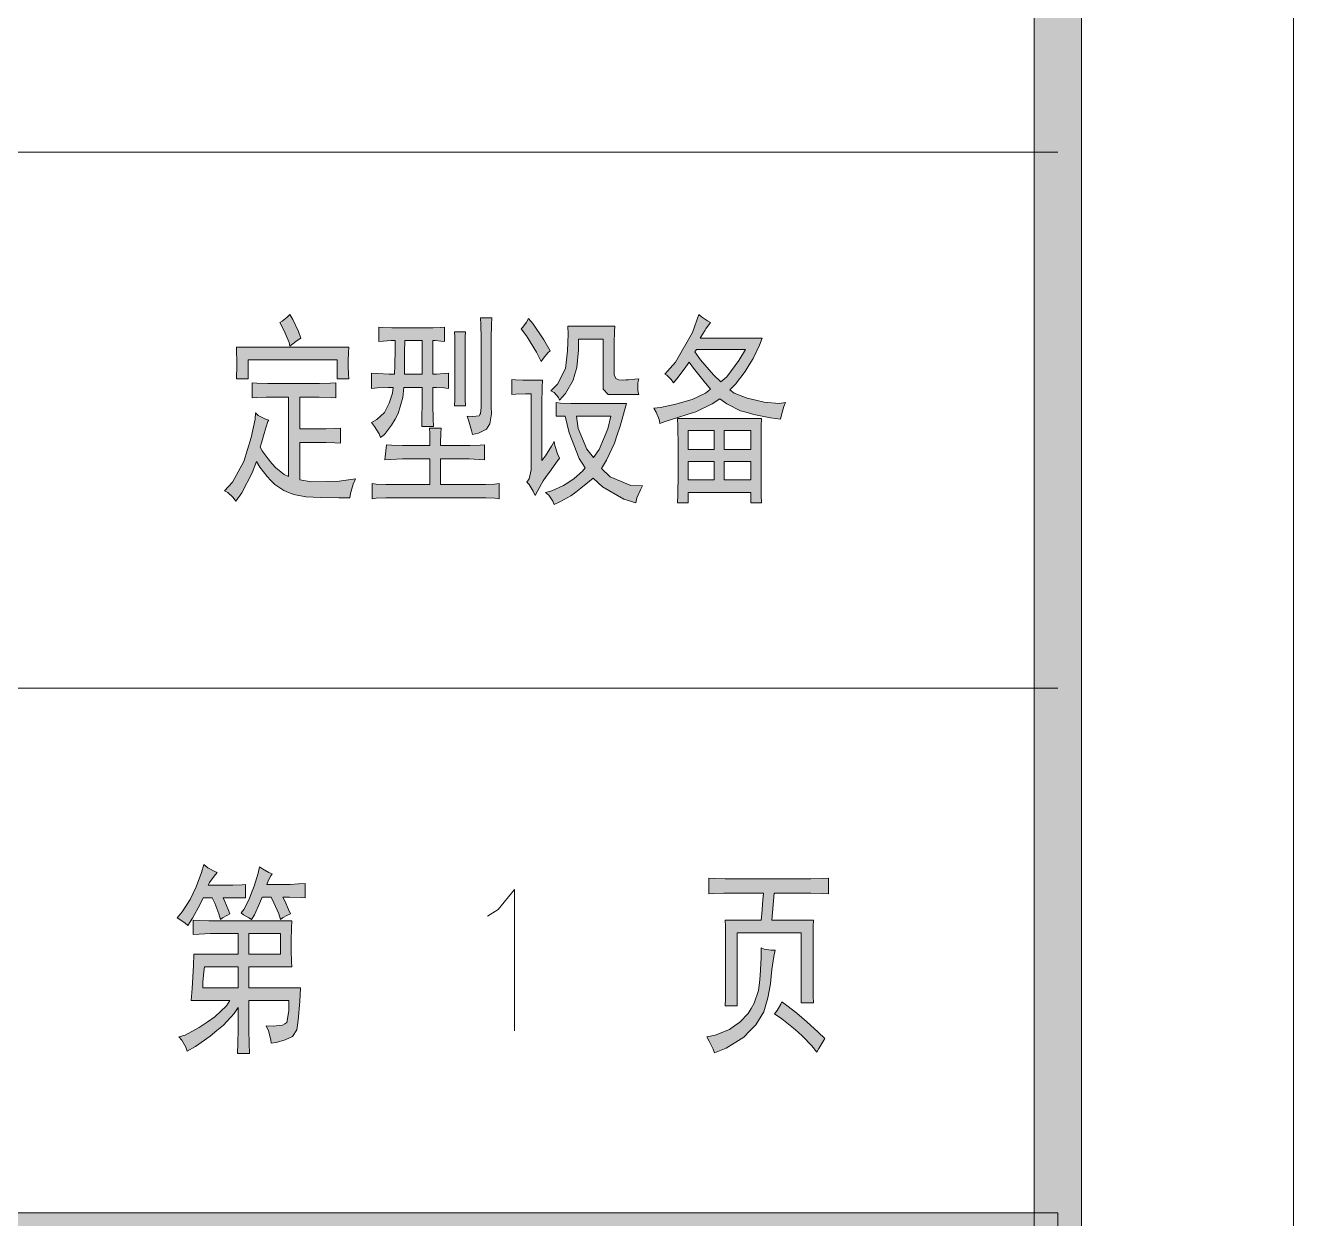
# Model space of a CAD drawing. Header units: millimetres. Extents: x 0 to 207, y 0 to 293.
# Drawn here: x 180.42 to 206.92, y 242.76 to 267.7 of the extents above; entities that cross this region are included whole.
import ezdxf

# ---------------------------------------------------------------- set-up
doc = ezdxf.new("R2010")
doc.units = ezdxf.units.MM

msp = doc.modelspace()

# ---------------------------------------------------------------- hatches: boundary and pattern name
h = msp.add_hatch(color=0)
h.dxf.hatch_style = 2
h.paths.add_polyline_path([(202.483861, 4.434417), (201.499611, 5.418667), (201.499611, 287.224611), (202.483861, 288.208861)])
h = msp.add_hatch(color=0)
h.dxf.hatch_style = 2
h.paths.add_polyline_path([(185.7375, 261.493), (185.786889, 261.517694), (185.892722, 261.602361), (185.945639, 261.658806), (186.009139, 261.552972), (186.125556, 261.3025), (186.178472, 261.161389), (186.097333, 261.112), (185.980917, 261.027333), (185.945639, 260.995583), (185.935056, 261.069667), (185.829222, 261.320139)])
h = msp.add_hatch(color=0)
h.dxf.hatch_style = 2
h.paths.add_polyline_path([(190.164861, 261.591778), (190.157806, 261.450667), (190.154278, 261.161389), (190.154278, 261.013222), (190.154278, 259.732639), (190.157806, 259.584472), (190.126056, 259.376333), (190.08725, 259.319889), (190.051972, 259.259917), (189.886167, 259.178778), (189.759167, 259.150556), (189.741528, 259.235222), (189.688611, 259.425722), (189.653333, 259.535083), (189.76975, 259.5245), (189.900278, 259.542139), (189.914389, 259.566833), (189.9285, 259.591528), (189.942611, 259.715), (189.942611, 259.817306), (189.942611, 261.013222), (189.942611, 261.161389), (189.939083, 261.450667), (189.932028, 261.591778)])
h = msp.add_hatch(color=0)
h.dxf.hatch_style = 2
h.paths.add_polyline_path([(190.930389, 261.577667), (191.025639, 261.468306), (191.251417, 261.129639), (191.385472, 260.896806), (191.339611, 260.854472), (191.244361, 260.745111), (191.1985, 260.678083), (191.099722, 260.872111), (190.891583, 261.210778), (190.782222, 261.358944), (190.813972, 261.394222), (190.891583, 261.500056)])
h = msp.add_hatch(color=0)
h.paths.add_polyline_path([(193.675, 259.383389), (193.664417, 259.461), (193.597389, 259.616222), (193.548, 259.700889), (193.692639, 259.715), (194.010139, 259.782028), (194.179472, 259.831417), (194.352333, 259.884333), (194.6275, 260.014861), (194.733333, 260.099528), (194.599278, 260.25475), (194.377028, 260.536972), (194.292361, 260.663972), (194.221806, 260.565194), (194.059528, 260.346472), (193.964278, 260.230056), (193.911361, 260.297083), (193.819639, 260.388806), (193.780833, 260.4135), (194.006611, 260.663972), (194.359389, 261.284861), (194.489917, 261.658806), (194.546361, 261.609417), (194.669833, 261.528278), (194.733333, 261.493), (194.638083, 261.358944), (194.620444, 261.33425), (194.564, 261.235472), (194.521667, 261.161389), (195.812833, 261.161389), (195.759917, 261.020278), (195.625861, 260.741583), (195.541194, 260.604), (195.456528, 260.466417), (195.255444, 260.205361), (195.139028, 260.081889), (195.23075, 260.014861), (195.502389, 259.909028), (195.678778, 259.866694), (195.855167, 259.824361), (196.169139, 259.799667), (196.299667, 259.817306), (196.267917, 259.732639), (196.215, 259.559778), (196.197361, 259.468056), (195.989222, 259.499806), (195.639972, 259.570361), (195.498861, 259.609167), (195.361278, 259.644444), (195.075528, 259.792611), (194.930889, 259.898444), (194.768611, 259.792611), (194.426417, 259.626806), (194.250028, 259.566833), (194.073639, 259.510389), (193.784361, 259.418667)])
h.paths.add_polyline_path([(194.40525, 260.879167), (194.528722, 260.713361), (194.800361, 260.395861), (194.952056, 260.247694), (195.075528, 260.357056), (195.329528, 260.695722), (195.463583, 260.928556), (194.440528, 260.928556)])
h = msp.add_hatch(color=0)
h.paths.add_polyline_path([(188.700833, 259.319889), (188.704361, 259.499806), (188.711417, 259.806722), (188.711417, 259.933722), (188.711417, 260.131278), (188.326889, 260.131278), (188.305722, 259.923139), (188.210472, 259.591528), (188.143444, 259.468056), (188.072889, 259.344583), (187.921194, 259.150556), (187.840056, 259.087056), (187.811833, 259.161139), (187.716583, 259.319889), (187.653083, 259.401028), (187.765972, 259.461), (187.924722, 259.612694), (187.974111, 259.707944), (188.0235, 259.803194), (188.090528, 260.014861), (188.108167, 260.131278), (188.002333, 260.131278), (187.776556, 260.124222), (187.653083, 260.113639), (187.653083, 260.431139), (187.780083, 260.424083), (188.019972, 260.4135), (188.129333, 260.4135), (188.136389, 260.589889), (188.143444, 260.935611), (188.143444, 261.112), (188.062306, 261.112), (187.892972, 261.101417), (187.804778, 261.094361), (187.804778, 261.394222), (187.885917, 261.387167), (188.076417, 261.376583), (188.189306, 261.376583), (188.873694, 261.376583), (188.937194, 261.376583), (189.088889, 261.387167), (189.177083, 261.394222), (189.177083, 261.094361), (189.099472, 261.101417), (188.979528, 261.112), (188.933667, 261.112), (188.933667, 260.4135), (189.00775, 260.4135), (189.170028, 260.424083), (189.258222, 260.431139), (189.258222, 260.113639), (189.170028, 260.124222), (189.00775, 260.131278), (188.933667, 260.131278), (188.933667, 259.916083), (188.933667, 259.767917), (188.937194, 259.468056), (188.94425, 259.319889)])
h.paths.add_polyline_path([(188.711417, 260.4135), (188.711417, 261.112), (188.351583, 261.112), (188.344528, 260.872111), (188.341, 260.522861), (188.341, 260.4135)])
h = msp.add_hatch(color=0)
h.dxf.hatch_style = 2
h.paths.add_polyline_path([(189.618056, 261.295444), (189.611, 261.193139), (189.607472, 260.935611), (189.607472, 260.780389), (189.607472, 260.265333), (189.607472, 260.141861), (189.611, 259.884333), (189.618056, 259.750278), (189.385222, 259.750278), (189.392278, 259.884333), (189.395806, 260.141861), (189.395806, 260.265333), (189.395806, 260.780389), (189.395806, 260.935611), (189.392278, 261.193139), (189.385222, 261.295444)])
h = msp.add_hatch(color=0)
h.dxf.hatch_style = 2
h.paths.add_polyline_path([(192.697806, 259.983111), (192.599028, 259.983111), (192.493194, 260.099528), (192.489667, 260.215944), (192.489667, 261.14375), (191.978139, 261.14375), (191.978139, 260.910917), (191.939333, 260.547556), (191.900528, 260.4135), (191.86525, 260.282972), (191.702972, 260.007806), (191.583028, 259.866694), (191.558333, 259.923139), (191.466611, 260.025444), (191.396056, 260.06425), (191.540694, 260.205361), (191.7065, 260.529917), (191.727667, 260.713361), (191.748833, 260.896806), (191.762944, 261.246056), (191.755889, 261.411861), (192.733083, 261.411861), (192.726028, 261.309556), (192.7225, 261.062611), (192.7225, 260.910917), (192.7225, 260.462889), (192.7225, 260.395861), (192.75425, 260.31825), (192.786, 260.307667), (192.81775, 260.293556), (192.905944, 260.2865), (192.965917, 260.290028), (193.022361, 260.293556), (193.156417, 260.307667), (193.234028, 260.314722), (193.219917, 260.230056), (193.219917, 260.06425), (193.234028, 259.983111)])
h = msp.add_hatch(color=0)
h.dxf.hatch_style = 2
h.paths.add_polyline_path([(187.176833, 260.977944), (187.169778, 260.861528), (187.16625, 260.688667), (187.16625, 260.628694), (187.16625, 260.57225), (187.169778, 260.4135), (187.176833, 260.314722), (186.933417, 260.314722), (186.933417, 260.713361), (185.074278, 260.713361), (185.074278, 260.314722), (184.830861, 260.314722), (184.834389, 260.38175), (184.841444, 260.529917), (184.841444, 260.614583), (184.841444, 260.695722), (184.834389, 260.879167), (184.830861, 260.977944)])
h = msp.add_hatch(color=0)
h.dxf.hatch_style = 2
h.paths.add_polyline_path([(186.457167, 260.215944), (186.566528, 260.215944), (186.792306, 260.223), (186.908722, 260.230056), (186.908722, 259.916083), (186.806417, 259.923139), (186.555944, 259.933722), (186.411306, 259.933722), (186.153778, 259.933722), (186.153778, 259.266972), (186.644139, 259.266972), (186.707639, 259.266972), (186.887556, 259.277556), (187.003972, 259.284611), (187.003972, 258.970639), (186.887556, 258.977694), (186.700583, 258.98475), (186.630028, 258.98475), (186.153778, 258.98475), (186.153778, 258.205111), (186.397194, 258.162778), (186.979278, 258.173361), (187.317944, 258.22275), (187.272083, 258.113389), (187.212111, 257.915833), (187.201528, 257.824111), (186.968694, 257.824111), (186.584167, 257.831167), (186.432472, 257.84175), (186.280778, 257.848806), (186.026778, 257.898194), (185.920944, 257.940528), (185.818639, 257.982861), (185.631667, 258.106333), (185.550528, 258.187472), (185.469389, 258.272139), (185.317694, 258.469694), (185.247139, 258.586111), (185.155417, 258.346222), (184.940222, 257.933472), (184.81675, 257.757083), (184.763833, 257.831167), (184.650944, 257.940528), (184.583917, 257.972278), (184.749722, 258.155722), (184.986083, 258.586111), (185.063694, 258.836583), (185.137778, 259.087056), (185.218917, 259.468056), (185.225972, 259.602111), (185.282417, 259.549194), (185.423528, 259.475111), (185.504667, 259.450417), (185.487028, 259.418667), (185.448222, 259.312833), (185.427056, 259.242278), (185.409417, 259.171722), (185.360028, 258.995333), (185.328278, 258.885972), (185.370611, 258.811889), (185.490556, 258.642556), (185.571694, 258.547306), (185.656361, 258.452056), (185.829222, 258.314472), (185.920944, 258.272139), (185.920944, 259.933722), (185.550528, 259.933722), (185.45175, 259.933722), (185.254194, 259.923139), (185.155417, 259.916083), (185.155417, 260.230056), (185.254194, 260.223), (185.487028, 260.215944), (185.621083, 260.215944)])
h = msp.add_hatch(color=0)
h.dxf.hatch_style = 2
h.paths.add_polyline_path([(191.223194, 260.282972), (191.216139, 260.131278), (191.209083, 259.799667), (191.209083, 259.616222), (191.209083, 258.60375), (191.286694, 258.702528), (191.413694, 258.903611), (191.466611, 259.002389), (191.48425, 258.92125), (191.540694, 258.744861), (191.583028, 258.653139), (191.505417, 258.554361), (191.367833, 258.363861), (191.304333, 258.272139), (191.240833, 258.180417), (191.124417, 257.982861), (191.0715, 257.8735), (191.029167, 257.965222), (190.9445, 258.106333), (190.895111, 258.155722), (190.9445, 258.22275), (190.990361, 258.41325), (190.990361, 258.536722), (190.990361, 259.997222), (190.866889, 259.997222), (190.665806, 259.990167), (190.581139, 259.983111), (190.581139, 260.297083), (190.65875, 260.290028), (190.813972, 260.282972), (190.895111, 260.282972)])
h = msp.add_hatch(color=0)
h.paths.add_polyline_path([(191.512472, 259.817306), (191.604194, 259.806722), (191.815861, 259.799667), (191.932278, 259.799667), (192.9765, 259.799667), (192.941222, 259.6515), (192.845972, 259.323417), (192.786, 259.1435), (192.726028, 258.967111), (192.560222, 258.610806), (192.454389, 258.437944), (192.641361, 258.265083), (193.07175, 258.081639), (193.315167, 258.074583), (193.269306, 257.996972), (193.19875, 257.824111), (193.174056, 257.725333), (192.923583, 257.799417), (192.479083, 258.056944), (192.281528, 258.240389), (192.203917, 258.173361), (192.024, 258.028722), (191.918167, 257.947583), (191.815861, 257.869972), (191.586556, 257.739444), (191.466611, 257.690056), (191.441917, 257.757083), (191.35725, 257.880556), (191.290222, 257.940528), (191.42075, 257.972278), (191.660639, 258.081639), (191.773528, 258.155722), (191.886417, 258.229806), (192.059278, 258.3815), (192.115722, 258.455583), (191.988722, 258.646083), (191.780583, 259.185833), (191.699444, 259.535083), (191.512472, 259.535083)])
h.paths.add_polyline_path([(192.292111, 258.670778), (192.408528, 258.836583), (192.588444, 259.266972), (192.651944, 259.535083), (191.932278, 259.535083), (191.971083, 259.277556), (192.151, 258.843639)])
h = msp.add_hatch(color=0)
h.paths.add_polyline_path([(195.80225, 259.485694), (195.795194, 259.334), (195.791667, 258.896556), (195.791667, 258.60375), (195.791667, 258.321528), (195.795194, 257.880556), (195.80225, 257.725333), (195.58, 257.725333), (195.58, 257.940528), (194.267667, 257.940528), (194.267667, 257.725333), (194.045417, 257.725333), (194.052472, 257.880556), (194.059528, 258.321528), (194.059528, 258.60375), (194.059528, 258.896556), (194.052472, 259.334), (194.045417, 259.485694)])
h.paths.add_polyline_path([(195.58, 258.836583), (195.58, 259.235222), (195.022611, 259.235222), (195.022611, 258.836583)])
h.paths.add_polyline_path([(194.814472, 258.836583), (194.814472, 259.235222), (194.267667, 259.235222), (194.267667, 258.836583)])
h.paths.add_polyline_path([(195.58, 258.205111), (195.58, 258.586111), (195.022611, 258.586111), (195.022611, 258.205111)])
h.paths.add_polyline_path([(194.814472, 258.205111), (194.814472, 258.586111), (194.267667, 258.586111), (194.267667, 258.205111)])
h = msp.add_hatch(color=0)
h.dxf.hatch_style = 2
h.paths.add_polyline_path([(188.873694, 258.92125), (188.873694, 258.98475), (188.870167, 259.168194), (188.863111, 259.284611), (189.106528, 259.284611), (189.099472, 259.168194), (189.095944, 258.98475), (189.095944, 258.92125), (189.593361, 258.92125), (189.709778, 258.92125), (189.921444, 258.928306), (190.013167, 258.935361), (190.013167, 258.621389), (189.903806, 258.628444), (189.692139, 258.639028), (189.593361, 258.639028), (189.095944, 258.639028), (189.095944, 258.106333), (189.932028, 258.106333), (190.030806, 258.106333), (190.221306, 258.113389), (190.316556, 258.123972), (190.316556, 257.806472), (190.228361, 257.817056), (190.041389, 257.824111), (189.942611, 257.824111), (188.062306, 257.824111), (187.949417, 257.824111), (187.751861, 257.817056), (187.667194, 257.806472), (187.667194, 258.123972), (187.751861, 258.113389), (187.949417, 258.106333), (188.062306, 258.106333), (188.873694, 258.106333), (188.873694, 258.639028), (188.422139, 258.639028), (188.298667, 258.639028), (188.05525, 258.628444), (187.931778, 258.621389), (187.967056, 258.935361), (188.072889, 258.928306), (188.298667, 258.92125), (188.422139, 258.92125)])
h = msp.add_hatch(color=0)
h.dxf.hatch_style = 2
h.paths.add_polyline_path([(184.425167, 249.995972), (184.361667, 249.921889), (184.269944, 249.787833), (184.241722, 249.731389), (184.636833, 249.731389), (184.756778, 249.731389), (184.950806, 249.738444), (185.017833, 249.7455), (185.017833, 249.463278), (184.555694, 249.463278), (184.590972, 249.389194), (184.658, 249.223389), (184.693278, 249.131667), (184.640361, 249.106972), (184.541583, 249.050528), (184.495722, 249.01525), (184.460444, 249.131667), (184.375778, 249.357444), (184.322861, 249.463278), (184.135889, 249.463278), (184.072389, 249.33275), (183.910111, 249.039944), (183.811333, 248.884722), (183.758417, 248.934111), (183.649056, 249.01525), (183.589083, 249.050528), (183.694917, 249.174), (183.86425, 249.431528), (183.92775, 249.565583), (183.99125, 249.696111), (184.100611, 249.995972), (184.146472, 250.161778), (184.234667, 250.09475), (184.375778, 250.013611)])
h = msp.add_hatch(color=0)
h.dxf.hatch_style = 2
h.paths.add_polyline_path([(185.148361, 249.01525), (185.088389, 249.050528), (184.979028, 249.114028), (184.926111, 249.149306), (184.986083, 249.223389), (185.095444, 249.435056), (185.148361, 249.572639), (185.201278, 249.710222), (185.282417, 249.978333), (185.310639, 250.112389), (185.374139, 250.070056), (185.508194, 249.995972), (185.57875, 249.964222), (185.547, 249.928944), (185.490556, 249.823111), (185.462333, 249.7455), (185.913889, 249.7455), (185.956222, 249.7455), (186.129083, 249.756083), (186.263139, 249.763139), (186.263139, 249.463278), (186.174944, 249.473861), (185.942111, 249.480917), (185.797472, 249.480917), (185.839806, 249.399778), (185.920944, 249.223389), (185.95975, 249.131667), (185.89625, 249.106972), (185.793944, 249.050528), (185.751611, 249.01525), (185.712806, 249.131667), (185.614028, 249.3645), (185.554056, 249.480917), (185.367083, 249.480917), (185.314167, 249.346861), (185.204806, 249.114028)])
h = msp.add_hatch(color=0)
h.dxf.hatch_style = 2
h.paths.add_polyline_path([(196.737111, 249.861917), (196.828833, 249.861917), (197.061667, 249.8725), (197.202778, 249.879556), (197.202778, 249.547944), (197.061667, 249.555), (196.828833, 249.565583), (196.737111, 249.565583), (196.063306, 249.565583), (196.017444, 249.001139), (196.888806, 249.001139), (196.88175, 248.874139), (196.878222, 248.627194), (196.878222, 248.500194), (196.878222, 247.819333), (196.878222, 247.688806), (196.88175, 247.413639), (196.888806, 247.272528), (196.631278, 247.272528), (196.631278, 248.733028), (195.29425, 248.733028), (195.29425, 247.2055), (195.04025, 247.2055), (195.047306, 247.357194), (195.050833, 247.639417), (195.050833, 247.769944), (195.050833, 248.468444), (195.050833, 248.609556), (195.047306, 248.874139), (195.04025, 249.001139), (195.795194, 249.001139), (195.805778, 249.131667), (195.830472, 249.413889), (195.841056, 249.565583), (195.121389, 249.565583), (195.012028, 249.565583), (194.800361, 249.555), (194.701583, 249.547944), (194.701583, 249.879556), (194.832111, 249.8725), (195.04025, 249.861917), (195.121389, 249.861917)])
h = msp.add_hatch(color=0)
h.paths.add_polyline_path([(185.554056, 246.425861), (185.547, 246.499944), (185.497611, 246.683389), (185.448222, 246.79275), (185.599917, 246.782167), (185.793944, 246.803333), (185.839806, 246.831556), (185.882139, 246.863306), (185.924472, 247.106722), (185.924472, 247.321917), (185.088389, 247.321917), (185.088389, 246.775111), (185.088389, 246.701028), (185.095444, 246.418806), (185.1025, 246.210667), (184.855556, 246.210667), (184.862611, 246.425861), (184.869667, 246.708083), (184.869667, 246.775111), (184.869667, 247.17375), (184.781472, 247.050278), (184.559222, 246.806861), (184.421639, 246.690444), (184.284056, 246.574028), (183.973611, 246.358833), (183.80075, 246.260056), (183.776056, 246.341194), (183.687861, 246.492889), (183.624361, 246.559917), (183.758417, 246.598722), (184.05475, 246.753944), (184.217028, 246.866833), (184.379306, 246.979722), (184.619194, 247.2055), (184.693278, 247.321917), (183.881889, 247.321917), (183.903056, 247.572389), (183.931278, 248.052167), (183.938333, 248.285), (184.869667, 248.285), (184.869667, 248.718917), (184.393417, 248.718917), (184.287583, 248.718917), (184.05475, 248.708333), (183.92775, 248.701278), (183.92775, 249.001139), (184.05475, 248.990556), (184.252306, 248.9835), (184.322861, 248.9835), (185.984444, 248.9835), (185.977389, 248.831806), (185.973861, 248.577806), (185.973861, 248.468444), (185.973861, 248.359083), (185.977389, 248.136833), (185.984444, 248.020417), (185.088389, 248.020417), (185.088389, 247.5865), (186.171417, 247.5865), (186.153778, 247.297222), (186.122028, 246.909167), (186.107917, 246.806861), (186.090278, 246.708083), (186.002083, 246.5705), (185.924472, 246.535222), (185.850389, 246.496417), (185.663417, 246.4435)])
h.paths.add_polyline_path([(184.869667, 247.5865), (184.869667, 248.020417), (184.160583, 248.020417), (184.146472, 247.921639), (184.128833, 247.702917), (184.125306, 247.5865)])
h.paths.add_polyline_path([(185.751611, 248.285), (185.751611, 248.718917), (185.088389, 248.718917), (185.088389, 248.285)])
h = msp.add_hatch(color=0)
h.dxf.hatch_style = 2
h.paths.add_polyline_path([(196.088, 248.369667), (196.05625, 248.242667), (196.013917, 247.971028), (195.999806, 247.819333), (195.985694, 247.671167), (195.92925, 247.374833), (195.890444, 247.230194), (195.848111, 247.085556), (195.682306, 246.810389), (195.558833, 246.683389), (195.431833, 246.552861), (195.064944, 246.327083), (194.818, 246.228306), (194.789778, 246.302389), (194.708639, 246.468194), (194.655722, 246.559917), (194.835639, 246.598722), (195.128444, 246.715139), (195.237806, 246.79275), (195.347167, 246.866833), (195.523556, 247.050278), (195.587056, 247.156111), (195.650556, 247.265472), (195.735222, 247.530056), (195.756389, 247.688806), (195.774028, 247.844028), (195.795194, 248.210917), (195.795194, 248.419056), (195.858694, 248.394361), (196.003333, 248.369667)])
h = msp.add_hatch(color=0)
h.dxf.hatch_style = 2
h.paths.add_polyline_path([(196.225583, 247.290167), (196.331417, 247.216083), (196.539556, 247.053806), (196.645389, 246.965611), (196.747694, 246.877417), (196.987583, 246.658694), (197.121639, 246.524639), (197.079306, 246.457611), (196.998167, 246.3165), (196.959361, 246.242417), (196.853528, 246.369417), (196.655972, 246.574028), (196.56425, 246.658694), (196.469, 246.739833), (196.225583, 246.933861), (196.073889, 247.039694), (196.126806, 247.113778), (196.200889, 247.240778)])
h = msp.add_hatch(color=0)
h.dxf.hatch_style = 2
h.paths.add_polyline_path([(201.9935, 242.883972), (201.9935, 242.390083), (25.124833, 242.390083), (25.124833, 242.883972)])

# ---------------------------------------------------------------- linework, layer by layer
at = {"color": 0, "lineweight": 0}
for points in [[(0, 0), (206.918278, 0), (206.918278, 292.643278), (0, 292.643278)], [(202.483861, 4.434417), (201.499611, 5.418667), (201.499611, 287.224611), (202.483861, 288.208861)], [(185.7375, 261.493), (185.786889, 261.517694), (185.892722, 261.602361), (185.945639, 261.658806), (186.009139, 261.552972), (186.125556, 261.3025), (186.178472, 261.161389), (186.097333, 261.112), (185.980917, 261.027333), (185.945639, 260.995583), (185.935056, 261.069667), (185.829222, 261.320139)], [(190.164861, 261.591778), (190.157806, 261.450667), (190.154278, 261.161389), (190.154278, 261.013222), (190.154278, 259.732639), (190.157806, 259.584472), (190.126056, 259.376333), (190.08725, 259.319889), (190.051972, 259.259917), (189.886167, 259.178778), (189.759167, 259.150556), (189.741528, 259.235222), (189.688611, 259.425722), (189.653333, 259.535083), (189.76975, 259.5245), (189.900278, 259.542139), (189.914389, 259.566833), (189.9285, 259.591528), (189.942611, 259.715), (189.942611, 259.817306), (189.942611, 261.013222), (189.942611, 261.161389), (189.939083, 261.450667), (189.932028, 261.591778)], [(190.930389, 261.577667), (191.025639, 261.468306), (191.251417, 261.129639), (191.385472, 260.896806), (191.339611, 260.854472), (191.244361, 260.745111), (191.1985, 260.678083), (191.099722, 260.872111), (190.891583, 261.210778), (190.782222, 261.358944), (190.813972, 261.394222), (190.891583, 261.500056)], [(193.675, 259.383389), (193.664417, 259.461), (193.597389, 259.616222), (193.548, 259.700889), (193.692639, 259.715), (194.010139, 259.782028), (194.179472, 259.831417), (194.352333, 259.884333), (194.6275, 260.014861), (194.733333, 260.099528), (194.599278, 260.25475), (194.377028, 260.536972), (194.292361, 260.663972), (194.221806, 260.565194), (194.059528, 260.346472), (193.964278, 260.230056), (193.911361, 260.297083), (193.819639, 260.388806), (193.780833, 260.4135), (194.006611, 260.663972), (194.359389, 261.284861), (194.489917, 261.658806), (194.546361, 261.609417), (194.669833, 261.528278), (194.733333, 261.493), (194.638083, 261.358944), (194.620444, 261.33425), (194.564, 261.235472), (194.521667, 261.161389), (195.812833, 261.161389), (195.759917, 261.020278), (195.625861, 260.741583), (195.541194, 260.604), (195.456528, 260.466417), (195.255444, 260.205361), (195.139028, 260.081889), (195.23075, 260.014861), (195.502389, 259.909028), (195.678778, 259.866694), (195.855167, 259.824361), (196.169139, 259.799667), (196.299667, 259.817306), (196.267917, 259.732639), (196.215, 259.559778), (196.197361, 259.468056), (195.989222, 259.499806), (195.639972, 259.570361), (195.498861, 259.609167), (195.361278, 259.644444), (195.075528, 259.792611), (194.930889, 259.898444), (194.768611, 259.792611), (194.426417, 259.626806), (194.250028, 259.566833), (194.073639, 259.510389), (193.784361, 259.418667)], [(188.700833, 259.319889), (188.704361, 259.499806), (188.711417, 259.806722), (188.711417, 259.933722), (188.711417, 260.131278), (188.326889, 260.131278), (188.305722, 259.923139), (188.210472, 259.591528), (188.143444, 259.468056), (188.072889, 259.344583), (187.921194, 259.150556), (187.840056, 259.087056), (187.811833, 259.161139), (187.716583, 259.319889), (187.653083, 259.401028), (187.765972, 259.461), (187.924722, 259.612694), (187.974111, 259.707944), (188.0235, 259.803194), (188.090528, 260.014861), (188.108167, 260.131278), (188.002333, 260.131278), (187.776556, 260.124222), (187.653083, 260.113639), (187.653083, 260.431139), (187.780083, 260.424083), (188.019972, 260.4135), (188.129333, 260.4135), (188.136389, 260.589889), (188.143444, 260.935611), (188.143444, 261.112), (188.062306, 261.112), (187.892972, 261.101417), (187.804778, 261.094361), (187.804778, 261.394222), (187.885917, 261.387167), (188.076417, 261.376583), (188.189306, 261.376583), (188.873694, 261.376583), (188.937194, 261.376583), (189.088889, 261.387167), (189.177083, 261.394222), (189.177083, 261.094361), (189.099472, 261.101417), (188.979528, 261.112), (188.933667, 261.112), (188.933667, 260.4135), (189.00775, 260.4135), (189.170028, 260.424083), (189.258222, 260.431139), (189.258222, 260.113639), (189.170028, 260.124222), (189.00775, 260.131278), (188.933667, 260.131278), (188.933667, 259.916083), (188.933667, 259.767917), (188.937194, 259.468056), (188.94425, 259.319889)], [(189.618056, 261.295444), (189.611, 261.193139), (189.607472, 260.935611), (189.607472, 260.780389), (189.607472, 260.265333), (189.607472, 260.141861), (189.611, 259.884333), (189.618056, 259.750278), (189.385222, 259.750278), (189.392278, 259.884333), (189.395806, 260.141861), (189.395806, 260.265333), (189.395806, 260.780389), (189.395806, 260.935611), (189.392278, 261.193139), (189.385222, 261.295444)], [(192.697806, 259.983111), (192.599028, 259.983111), (192.493194, 260.099528), (192.489667, 260.215944), (192.489667, 261.14375), (191.978139, 261.14375), (191.978139, 260.910917), (191.939333, 260.547556), (191.900528, 260.4135), (191.86525, 260.282972), (191.702972, 260.007806), (191.583028, 259.866694), (191.558333, 259.923139), (191.466611, 260.025444), (191.396056, 260.06425), (191.540694, 260.205361), (191.7065, 260.529917), (191.727667, 260.713361), (191.748833, 260.896806), (191.762944, 261.246056), (191.755889, 261.411861), (192.733083, 261.411861), (192.726028, 261.309556), (192.7225, 261.062611), (192.7225, 260.910917), (192.7225, 260.462889), (192.7225, 260.395861), (192.75425, 260.31825), (192.786, 260.307667), (192.81775, 260.293556), (192.905944, 260.2865), (192.965917, 260.290028), (193.022361, 260.293556), (193.156417, 260.307667), (193.234028, 260.314722), (193.219917, 260.230056), (193.219917, 260.06425), (193.234028, 259.983111)], [(188.711417, 260.4135), (188.711417, 261.112), (188.351583, 261.112), (188.344528, 260.872111), (188.341, 260.522861), (188.341, 260.4135)], [(187.176833, 260.977944), (187.169778, 260.861528), (187.16625, 260.688667), (187.16625, 260.628694), (187.16625, 260.57225), (187.169778, 260.4135), (187.176833, 260.314722), (186.933417, 260.314722), (186.933417, 260.713361), (185.074278, 260.713361), (185.074278, 260.314722), (184.830861, 260.314722), (184.834389, 260.38175), (184.841444, 260.529917), (184.841444, 260.614583), (184.841444, 260.695722), (184.834389, 260.879167), (184.830861, 260.977944)], [(194.40525, 260.879167), (194.528722, 260.713361), (194.800361, 260.395861), (194.952056, 260.247694), (195.075528, 260.357056), (195.329528, 260.695722), (195.463583, 260.928556), (194.440528, 260.928556)], [(186.457167, 260.215944), (186.566528, 260.215944), (186.792306, 260.223), (186.908722, 260.230056), (186.908722, 259.916083), (186.806417, 259.923139), (186.555944, 259.933722), (186.411306, 259.933722), (186.153778, 259.933722), (186.153778, 259.266972), (186.644139, 259.266972), (186.707639, 259.266972), (186.887556, 259.277556), (187.003972, 259.284611), (187.003972, 258.970639), (186.887556, 258.977694), (186.700583, 258.98475), (186.630028, 258.98475), (186.153778, 258.98475), (186.153778, 258.205111), (186.397194, 258.162778), (186.979278, 258.173361), (187.317944, 258.22275), (187.272083, 258.113389), (187.212111, 257.915833), (187.201528, 257.824111), (186.968694, 257.824111), (186.584167, 257.831167), (186.432472, 257.84175), (186.280778, 257.848806), (186.026778, 257.898194), (185.920944, 257.940528), (185.818639, 257.982861), (185.631667, 258.106333), (185.550528, 258.187472), (185.469389, 258.272139), (185.317694, 258.469694), (185.247139, 258.586111), (185.155417, 258.346222), (184.940222, 257.933472), (184.81675, 257.757083), (184.763833, 257.831167), (184.650944, 257.940528), (184.583917, 257.972278), (184.749722, 258.155722), (184.986083, 258.586111), (185.063694, 258.836583), (185.137778, 259.087056), (185.218917, 259.468056), (185.225972, 259.602111), (185.282417, 259.549194), (185.423528, 259.475111), (185.504667, 259.450417), (185.487028, 259.418667), (185.448222, 259.312833), (185.427056, 259.242278), (185.409417, 259.171722), (185.360028, 258.995333), (185.328278, 258.885972), (185.370611, 258.811889), (185.490556, 258.642556), (185.571694, 258.547306), (185.656361, 258.452056), (185.829222, 258.314472), (185.920944, 258.272139), (185.920944, 259.933722), (185.550528, 259.933722), (185.45175, 259.933722), (185.254194, 259.923139), (185.155417, 259.916083), (185.155417, 260.230056), (185.254194, 260.223), (185.487028, 260.215944), (185.621083, 260.215944)], [(191.223194, 260.282972), (191.216139, 260.131278), (191.209083, 259.799667), (191.209083, 259.616222), (191.209083, 258.60375), (191.286694, 258.702528), (191.413694, 258.903611), (191.466611, 259.002389), (191.48425, 258.92125), (191.540694, 258.744861), (191.583028, 258.653139), (191.505417, 258.554361), (191.367833, 258.363861), (191.304333, 258.272139), (191.240833, 258.180417), (191.124417, 257.982861), (191.0715, 257.8735), (191.029167, 257.965222), (190.9445, 258.106333), (190.895111, 258.155722), (190.9445, 258.22275), (190.990361, 258.41325), (190.990361, 258.536722), (190.990361, 259.997222), (190.866889, 259.997222), (190.665806, 259.990167), (190.581139, 259.983111), (190.581139, 260.297083), (190.65875, 260.290028), (190.813972, 260.282972), (190.895111, 260.282972)], [(191.512472, 259.817306), (191.604194, 259.806722), (191.815861, 259.799667), (191.932278, 259.799667), (192.9765, 259.799667), (192.941222, 259.6515), (192.845972, 259.323417), (192.786, 259.1435), (192.726028, 258.967111), (192.560222, 258.610806), (192.454389, 258.437944), (192.641361, 258.265083), (193.07175, 258.081639), (193.315167, 258.074583), (193.269306, 257.996972), (193.19875, 257.824111), (193.174056, 257.725333), (192.923583, 257.799417), (192.479083, 258.056944), (192.281528, 258.240389), (192.203917, 258.173361), (192.024, 258.028722), (191.918167, 257.947583), (191.815861, 257.869972), (191.586556, 257.739444), (191.466611, 257.690056), (191.441917, 257.757083), (191.35725, 257.880556), (191.290222, 257.940528), (191.42075, 257.972278), (191.660639, 258.081639), (191.773528, 258.155722), (191.886417, 258.229806), (192.059278, 258.3815), (192.115722, 258.455583), (191.988722, 258.646083), (191.780583, 259.185833), (191.699444, 259.535083), (191.512472, 259.535083)], [(192.292111, 258.670778), (192.408528, 258.836583), (192.588444, 259.266972), (192.651944, 259.535083), (191.932278, 259.535083), (191.971083, 259.277556), (192.151, 258.843639)], [(195.80225, 259.485694), (195.795194, 259.334), (195.791667, 258.896556), (195.791667, 258.60375), (195.791667, 258.321528), (195.795194, 257.880556), (195.80225, 257.725333), (195.58, 257.725333), (195.58, 257.940528), (194.267667, 257.940528), (194.267667, 257.725333), (194.045417, 257.725333), (194.052472, 257.880556), (194.059528, 258.321528), (194.059528, 258.60375), (194.059528, 258.896556), (194.052472, 259.334), (194.045417, 259.485694)], [(188.873694, 258.92125), (188.873694, 258.98475), (188.870167, 259.168194), (188.863111, 259.284611), (189.106528, 259.284611), (189.099472, 259.168194), (189.095944, 258.98475), (189.095944, 258.92125), (189.593361, 258.92125), (189.709778, 258.92125), (189.921444, 258.928306), (190.013167, 258.935361), (190.013167, 258.621389), (189.903806, 258.628444), (189.692139, 258.639028), (189.593361, 258.639028), (189.095944, 258.639028), (189.095944, 258.106333), (189.932028, 258.106333), (190.030806, 258.106333), (190.221306, 258.113389), (190.316556, 258.123972), (190.316556, 257.806472), (190.228361, 257.817056), (190.041389, 257.824111), (189.942611, 257.824111), (188.062306, 257.824111), (187.949417, 257.824111), (187.751861, 257.817056), (187.667194, 257.806472), (187.667194, 258.123972), (187.751861, 258.113389), (187.949417, 258.106333), (188.062306, 258.106333), (188.873694, 258.106333), (188.873694, 258.639028), (188.422139, 258.639028), (188.298667, 258.639028), (188.05525, 258.628444), (187.931778, 258.621389), (187.967056, 258.935361), (188.072889, 258.928306), (188.298667, 258.92125), (188.422139, 258.92125)], [(194.814472, 258.836583), (194.814472, 259.235222), (194.267667, 259.235222), (194.267667, 258.836583)], [(195.58, 258.836583), (195.58, 259.235222), (195.022611, 259.235222), (195.022611, 258.836583)], [(194.814472, 258.205111), (194.814472, 258.586111), (194.267667, 258.586111), (194.267667, 258.205111)], [(195.58, 258.205111), (195.58, 258.586111), (195.022611, 258.586111), (195.022611, 258.205111)], [(184.425167, 249.995972), (184.361667, 249.921889), (184.269944, 249.787833), (184.241722, 249.731389), (184.636833, 249.731389), (184.756778, 249.731389), (184.950806, 249.738444), (185.017833, 249.7455), (185.017833, 249.463278), (184.555694, 249.463278), (184.590972, 249.389194), (184.658, 249.223389), (184.693278, 249.131667), (184.640361, 249.106972), (184.541583, 249.050528), (184.495722, 249.01525), (184.460444, 249.131667), (184.375778, 249.357444), (184.322861, 249.463278), (184.135889, 249.463278), (184.072389, 249.33275), (183.910111, 249.039944), (183.811333, 248.884722), (183.758417, 248.934111), (183.649056, 249.01525), (183.589083, 249.050528), (183.694917, 249.174), (183.86425, 249.431528), (183.92775, 249.565583), (183.99125, 249.696111), (184.100611, 249.995972), (184.146472, 250.161778), (184.234667, 250.09475), (184.375778, 250.013611)], [(185.148361, 249.01525), (185.088389, 249.050528), (184.979028, 249.114028), (184.926111, 249.149306), (184.986083, 249.223389), (185.095444, 249.435056), (185.148361, 249.572639), (185.201278, 249.710222), (185.282417, 249.978333), (185.310639, 250.112389), (185.374139, 250.070056), (185.508194, 249.995972), (185.57875, 249.964222), (185.547, 249.928944), (185.490556, 249.823111), (185.462333, 249.7455), (185.913889, 249.7455), (185.956222, 249.7455), (186.129083, 249.756083), (186.263139, 249.763139), (186.263139, 249.463278), (186.174944, 249.473861), (185.942111, 249.480917), (185.797472, 249.480917), (185.839806, 249.399778), (185.920944, 249.223389), (185.95975, 249.131667), (185.89625, 249.106972), (185.793944, 249.050528), (185.751611, 249.01525), (185.712806, 249.131667), (185.614028, 249.3645), (185.554056, 249.480917), (185.367083, 249.480917), (185.314167, 249.346861), (185.204806, 249.114028)], [(196.737111, 249.861917), (196.828833, 249.861917), (197.061667, 249.8725), (197.202778, 249.879556), (197.202778, 249.547944), (197.061667, 249.555), (196.828833, 249.565583), (196.737111, 249.565583), (196.063306, 249.565583), (196.017444, 249.001139), (196.888806, 249.001139), (196.88175, 248.874139), (196.878222, 248.627194), (196.878222, 248.500194), (196.878222, 247.819333), (196.878222, 247.688806), (196.88175, 247.413639), (196.888806, 247.272528), (196.631278, 247.272528), (196.631278, 248.733028), (195.29425, 248.733028), (195.29425, 247.2055), (195.04025, 247.2055), (195.047306, 247.357194), (195.050833, 247.639417), (195.050833, 247.769944), (195.050833, 248.468444), (195.050833, 248.609556), (195.047306, 248.874139), (195.04025, 249.001139), (195.795194, 249.001139), (195.805778, 249.131667), (195.830472, 249.413889), (195.841056, 249.565583), (195.121389, 249.565583), (195.012028, 249.565583), (194.800361, 249.555), (194.701583, 249.547944), (194.701583, 249.879556), (194.832111, 249.8725), (195.04025, 249.861917), (195.121389, 249.861917)], [(185.554056, 246.425861), (185.547, 246.499944), (185.497611, 246.683389), (185.448222, 246.79275), (185.599917, 246.782167), (185.793944, 246.803333), (185.839806, 246.831556), (185.882139, 246.863306), (185.924472, 247.106722), (185.924472, 247.321917), (185.088389, 247.321917), (185.088389, 246.775111), (185.088389, 246.701028), (185.095444, 246.418806), (185.1025, 246.210667), (184.855556, 246.210667), (184.862611, 246.425861), (184.869667, 246.708083), (184.869667, 246.775111), (184.869667, 247.17375), (184.781472, 247.050278), (184.559222, 246.806861), (184.421639, 246.690444), (184.284056, 246.574028), (183.973611, 246.358833), (183.80075, 246.260056), (183.776056, 246.341194), (183.687861, 246.492889), (183.624361, 246.559917), (183.758417, 246.598722), (184.05475, 246.753944), (184.217028, 246.866833), (184.379306, 246.979722), (184.619194, 247.2055), (184.693278, 247.321917), (183.881889, 247.321917), (183.903056, 247.572389), (183.931278, 248.052167), (183.938333, 248.285), (184.869667, 248.285), (184.869667, 248.718917), (184.393417, 248.718917), (184.287583, 248.718917), (184.05475, 248.708333), (183.92775, 248.701278), (183.92775, 249.001139), (184.05475, 248.990556), (184.252306, 248.9835), (184.322861, 248.9835), (185.984444, 248.9835), (185.977389, 248.831806), (185.973861, 248.577806), (185.973861, 248.468444), (185.973861, 248.359083), (185.977389, 248.136833), (185.984444, 248.020417), (185.088389, 248.020417), (185.088389, 247.5865), (186.171417, 247.5865), (186.153778, 247.297222), (186.122028, 246.909167), (186.107917, 246.806861), (186.090278, 246.708083), (186.002083, 246.5705), (185.924472, 246.535222), (185.850389, 246.496417), (185.663417, 246.4435)], [(185.751611, 248.285), (185.751611, 248.718917), (185.088389, 248.718917), (185.088389, 248.285)], [(196.088, 248.369667), (196.05625, 248.242667), (196.013917, 247.971028), (195.999806, 247.819333), (195.985694, 247.671167), (195.92925, 247.374833), (195.890444, 247.230194), (195.848111, 247.085556), (195.682306, 246.810389), (195.558833, 246.683389), (195.431833, 246.552861), (195.064944, 246.327083), (194.818, 246.228306), (194.789778, 246.302389), (194.708639, 246.468194), (194.655722, 246.559917), (194.835639, 246.598722), (195.128444, 246.715139), (195.237806, 246.79275), (195.347167, 246.866833), (195.523556, 247.050278), (195.587056, 247.156111), (195.650556, 247.265472), (195.735222, 247.530056), (195.756389, 247.688806), (195.774028, 247.844028), (195.795194, 248.210917), (195.795194, 248.419056), (195.858694, 248.394361), (196.003333, 248.369667)], [(184.869667, 247.5865), (184.869667, 248.020417), (184.160583, 248.020417), (184.146472, 247.921639), (184.128833, 247.702917), (184.125306, 247.5865)], [(196.225583, 247.290167), (196.331417, 247.216083), (196.539556, 247.053806), (196.645389, 246.965611), (196.747694, 246.877417), (196.987583, 246.658694), (197.121639, 246.524639), (197.079306, 246.457611), (196.998167, 246.3165), (196.959361, 246.242417), (196.853528, 246.369417), (196.655972, 246.574028), (196.56425, 246.658694), (196.469, 246.739833), (196.225583, 246.933861), (196.073889, 247.039694), (196.126806, 247.113778), (196.200889, 247.240778)], [(201.9935, 242.883972), (201.9935, 242.390083), (25.124833, 242.390083), (25.124833, 242.883972)]]:
    msp.add_lwpolyline(points, close=True, dxfattribs=at)
for points in [[(77.840417, 265.052528), (201.9935, 265.052528)], [(77.840417, 253.844778), (201.9935, 253.844778)], [(190.076667, 249.082278), (190.298917, 249.219861), (190.637583, 249.643194), (190.637583, 246.686917)]]:
    msp.add_lwpolyline(points, dxfattribs=at)

doc.saveas('drawing.dxf')
